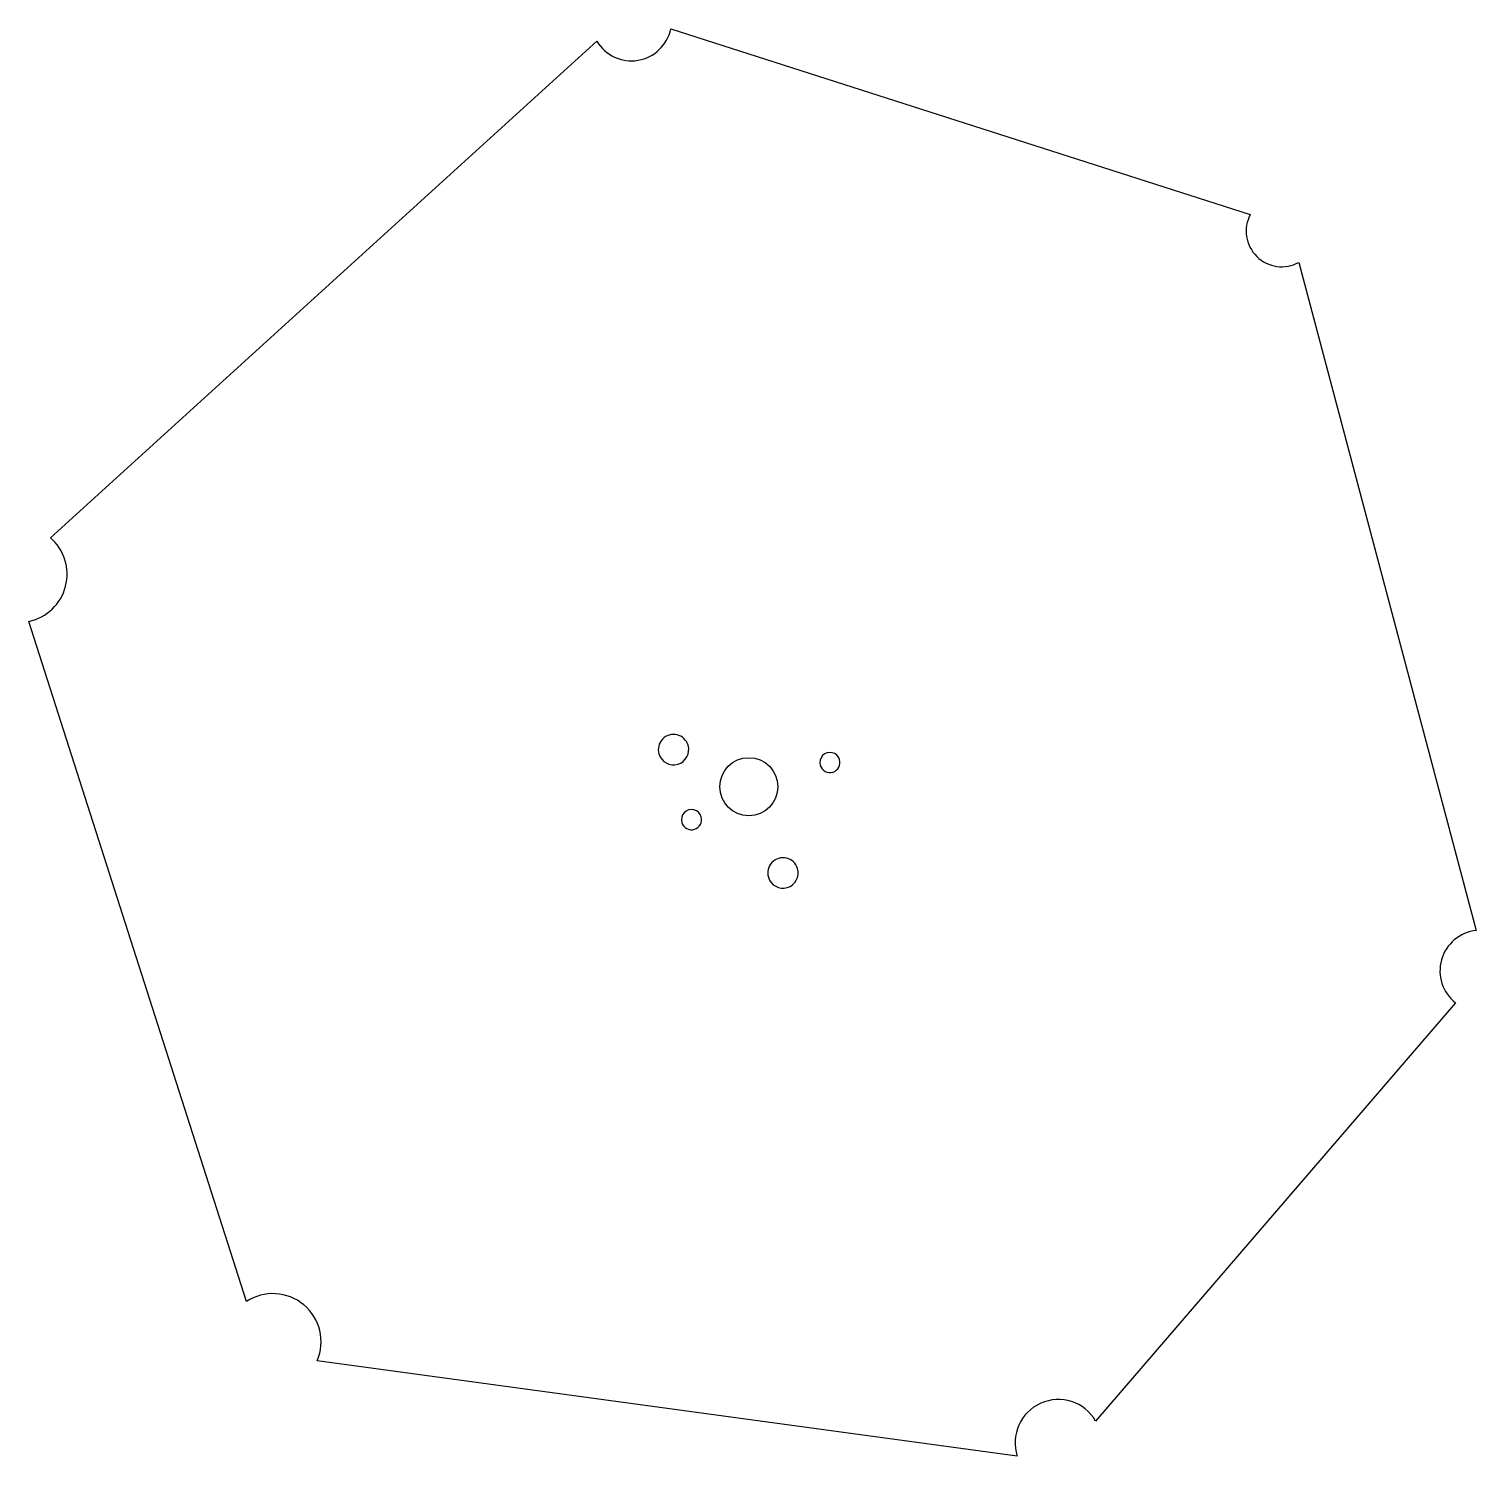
# Model space of a CAD drawing. Extents: x -0.97 to 0.98, y -0.9 to 1.02.
import ezdxf

# ---------------------------------------------------------------- set-up
doc = ezdxf.new("R2010")
doc.units = 0
doc.header["$LTSCALE"] = 0.01
doc.header["$MEASUREMENT"] = 0
doc.layers.get('0').update_dxf_attribs({"lineweight": 20})

msp = doc.modelspace()

# ---------------------------------------------------------------- linework, layer by layer
at = {"color": 0, "linetype": 'ByBlock', "lineweight": -2}
msp.add_lwpolyline([(-0.9412, 0.3355), (-0.2047, 1.0047, 0.682771), (-0.1052, 1.0213), (0.6759, 0.7714, 0.744925), (0.7414, 0.7067), (0.9801, -0.1938, 0.671025), (0.9524, -0.2912), (0.4674, -0.8549, 0.899289), (0.3618, -0.9021), (-0.5817, -0.7736, 0.742972), (-0.6771, -0.6939), (-0.9702, 0.2228, 0.618723), (-0.9412, 0.3355)], format="xyb", close=True, dxfattribs=at)
msp.add_circle((0, 0), 0.0391, dxfattribs=at)
for centre, radius, start, end in [((-0.1015, 0.05), 0.0205, 16.5415, 196.5415), ((-0.1015, 0.05), 0.0205, 196.5415, 16.5415), ((0.1093, 0.0326), 0.0136, 16.5415, 196.5415), ((0.1093, 0.0326), 0.0136, 196.5415, 16.5415), ((-0.0772, -0.0444), 0.0136, 16.5415, 196.5415), ((-0.0772, -0.0444), 0.0136, 196.5415, 16.5415), ((0.046, -0.1162), 0.0205, 16.5415, 196.5415), ((0.046, -0.1162), 0.0205, 196.5415, 16.5415)]:
    msp.add_arc(centre, radius, start, end, dxfattribs=at)

doc.saveas('drawing.dxf')
